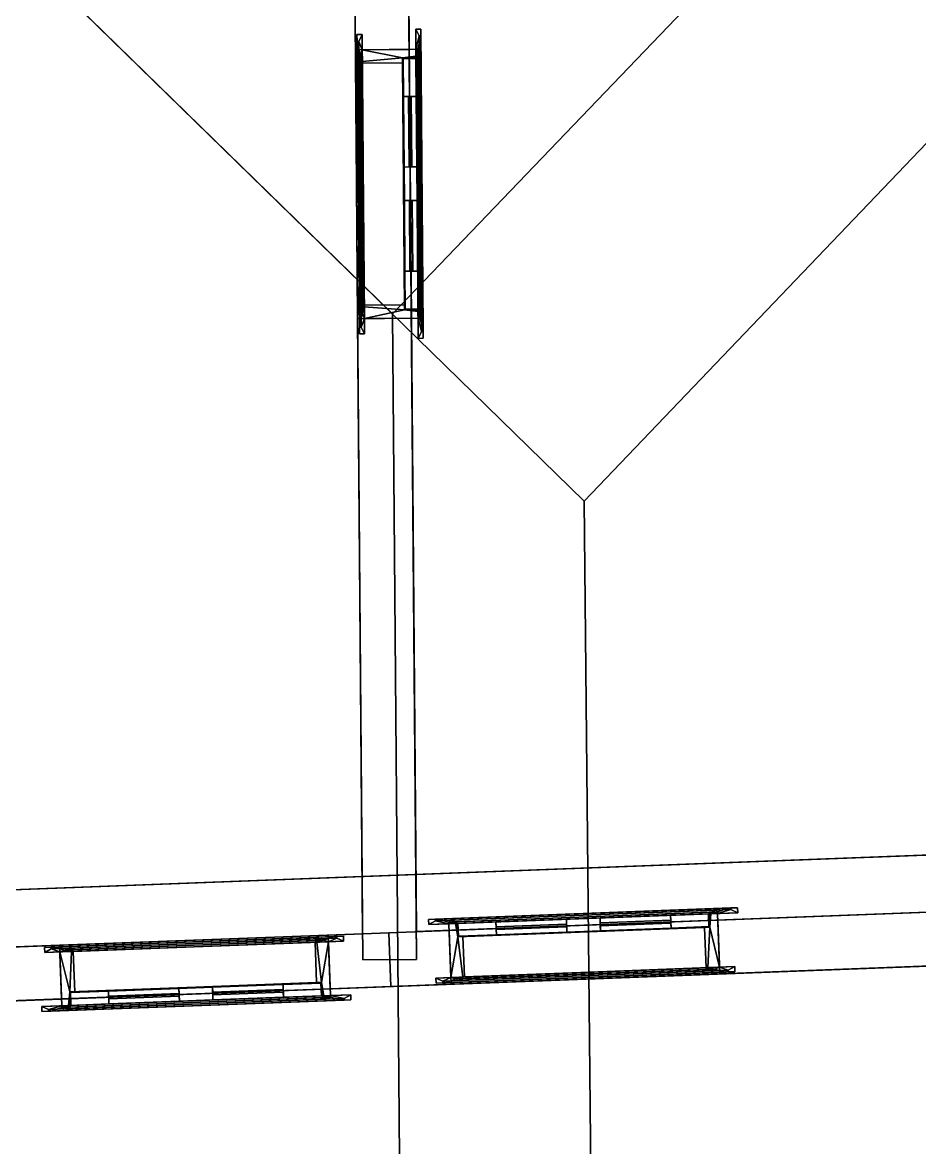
# Model space of a CAD drawing. Extents: x -0.3 to 25, y 0 to 31.3.
# Drawn here: x 2.092 to 4.761, y 16.446 to 19.793 of the extents above; entities that cross this region are included whole.
import ezdxf

# ---------------------------------------------------------------- set-up
doc = ezdxf.new("R2010")
doc.units = 0

# ---------------------------------------------------------------- blocks, each defined once
blk = doc.blocks.new('door_inside')
mesh = blk.add_polyface()
corners = [(0.773, 0.18, 1.895), (0.66, 0.18, 1.895), (0.66, 0.18, 2.073), (0.773, 0.18, 2.073), (0.773, 0.18, 0.82), (0.45, 0.18, 2.073), (0.773, 0.18, 0.62), (0.35, 0.18, 1.895), (0.35, 0.18, 2.073), (0.773, 0.18, 0.225), (0.66, 0.18, 0.225), (0.66, 0.18, 0.82), (0.66, 0.165, 0.82), (0.45, 0.165, 0.82), (0.45, 0.165, 1.895), (0.66, 0.165, 1.895), (0.45, 0.18, 0.82), (0.45, 0.18, 1.895), (0.14, 0.18, 2.073), (0.14, 0.18, 1.895), (0.66, 0.18), (0.66, 0.18, 0.62), (0.66, 0.165, 0.225), (0.66, 0.165, 0.62), (0.45, 0.18, 0.62), (0.35, 0.165, 1.895), (0.027, 0.18, 2.073), (0.027, 0.18, 1.895), (0.66, 0.142), (0.773, 0.18), (0.45, 0.18), (0.45, 0.18, 0.225), (0.45, 0.165, 0.225), (0.45, 0.165, 0.62), (0.14, 0.18, 0.62), (0.35, 0.18, 0.82), (0.35, 0.165, 0.82), (0.14, 0.18, 0.82), (0.14, 0.165, 1.895), (0.14, 0.165, 0.82), (0.027, 0.18, 0.82), (0.773, 0.142), (0.773, 0.142, 0.225), (0.45, 0.142), (0.35, 0.165, 0.225), (0.35, 0.18, 0.62), (0.027, 0.18, 0.62), (0.773, 0.142, 0.62), (0.45, 0.142, 0.225), (0.35, 0.18), (0.14, 0.18, 0.225), (0.35, 0.18, 0.225), (0.14, 0.165, 0.225), (0.14, 0.165, 0.62), (0.35, 0.165, 0.62), (0.027, 0.18, 0.225), (0.773, 0.142, 0.82), (0.66, 0.142, 0.225), (0.66, 0.157, 0.225), (0.35, 0.142), (0.14, 0.142), (0.14, 0.18), (0.027, 0.18), (0.773, 0.142, 1.895), (0.66, 0.142, 0.62), (0.45, 0.157, 0.62), (0.66, 0.157, 0.62), (0.45, 0.142, 0.62), (0.45, 0.157, 0.225), (0.35, 0.142, 0.62), (0.027, 0.142), (0.773, 0.142, 2.073), (0.66, 0.142, 2.073), (0.66, 0.142, 0.82), (0.66, 0.142, 1.895), (0.66, 0.157, 0.82), (0.45, 0.142, 0.82), (0.35, 0.142, 0.225), (0.14, 0.142, 0.225), (0.027, 0.142, 0.225), (0.45, 0.142, 2.073), (0.45, 0.142, 1.895), (0.66, 0.157, 1.895), (0.45, 0.157, 0.82), (0.45, 0.157, 1.895), (0.35, 0.142, 1.895), (0.14, 0.142, 0.82), (0.14, 0.142, 0.62), (0.35, 0.157, 0.62), (0.35, 0.157, 0.225), (0.14, 0.157, 0.62), (0.14, 0.157, 0.225), (0.027, 0.142, 0.62), (0.35, 0.142, 2.073), (0.35, 0.142, 0.82), (0.35, 0.157, 0.82), (0.14, 0.157, 0.82), (0.027, 0.142, 0.82), (0.14, 0.142, 2.073), (0.14, 0.142, 1.895), (0.14, 0.157, 1.895), (0.35, 0.157, 1.895), (0.027, 0.142, 1.895), (0.027, 0.142, 2.073), (0.02, 0.185), (0.005, 0.19), (0, 0.185), (0.005, 0.19, 2.095), (-0.032, 0.195, 2.132), (0, 0.185, 2.1), (0.8, 0.185, 2.1), (0.78, 0.185, 2.08), (0.78, 0.185), (0.02, 0.185, 2.08), (0.78, 0.18, 2.08), (0.78, 0.18), (-0.032, 0.195), (0.832, 0.195, 2.132), (0.795, 0.19, 2.095), (0.795, 0.19), (0.8, 0.18), (0.86, 0.18, 2.16), (-0.06, 0.18), (-0.04, 0.19), (-0.04, 0.195, 2.14), (0.8, 0.185), (0.86, 0.18), (0.86, 0.195, 2.16), (-0.06, 0.18, 2.16), (-0.06, 0.195), (-0.04, 0.195), (-0.06, 0.195, 2.16), (-0.04, 0.19, 2.14), (0.84, 0.195, 2.14), (0.84, 0.19, 2.14), (0.832, 0.195), (0.86, 0.195), (0.84, 0.195), (0.84, 0.19), (-0.025, 0.005, 2.125), (-0.025, 0.01), (-0.017, 0.005), (0.825, 0.005, 2.125), (-0.045, 0.005, 2.145), (-0.045, 0.005), (-0.025, 0.005), (-0.017, 0.005, 2.117), (-0.025, 0.01, 2.125), (0.825, 0.01, 2.125), (0.825, 0.005), (0.825, 0.01), (0.845, 0.02), (0.845, 0.005), (0.845, 0.005, 2.145), (-0.045, 0.02, 2.145), (0.02, 0.01), (0.015, 0.015, 2.085), (0.845, 0.02, 2.145), (0, 0.02, 2.1), (0, 0.02), (-0.045, 0.02), (0.02, 0.01, 2.08), (0.817, 0.005, 2.117), (0.785, 0.015, 2.085), (0.817, 0.005), (0.785, 0.015), (0.035, 0.015, 2.065), (0.035, 0.015), (0.765, 0.015, 2.065), (0.78, 0.01, 2.08), (0.78, 0.01), (0.8, 0.02), (0.765, 0.015), (0.04, 0.02, 2.06), (0.035, 0.02, 2.065), (0.765, 0.02, 2.065), (0.035, 0.02), (0.025, 0.14), (0.04, 0.02), (0.04, 0.14), (0.76, 0.14, 2.06), (0.04, 0.14, 2.06), (0.765, 0.02), (0.76, 0.02, 2.06), (0.76, 0.14), (0.76, 0.02), (0.015, 0.015), (0, 0.18), (0.025, 0.18), (0.02, 0.18), (0.025, 0.18, 2.075), (0.8, 0.18, 2.1), (0, 0.18, 2.1), (0.8, 0.02, 2.1), (0.775, 0.14, 2.075), (0.025, 0.14, 2.075), (0.02, 0.18, 2.08), (0.775, 0.18, 2.075), (0.775, 0.18), (0.775, 0.14)]
mesh.append_faces([[corners[k] for k in face] for face in [(0, 1, 2, 3), (1, 0, 4, 11), (1, 17, 5, 2), (6, 21, 11, 4), (1, 11, 12, 15), (17, 1, 15, 14), (17, 7, 8, 5), (9, 10, 21, 6), (21, 24, 16, 11), (11, 16, 13, 12), (12, 13, 14, 15), (16, 17, 14, 13), (16, 35, 7, 17), (18, 8, 7, 19), (29, 20, 10, 9), (21, 10, 22, 23), (24, 21, 23, 33), (24, 45, 35, 16), (7, 35, 36, 25), (19, 7, 25, 38), (26, 18, 19, 27), (41, 28, 20, 29), (20, 30, 31, 10), (10, 31, 32, 22), (22, 32, 33, 23), (31, 24, 33, 32), (31, 51, 45, 24), (37, 35, 45, 34), (35, 37, 39, 36), (38, 25, 36, 39), (37, 19, 38, 39), (27, 19, 37, 40), (28, 41, 42, 57), (28, 43, 30, 20), (30, 49, 51, 31), (45, 51, 44, 54), (34, 45, 54, 53), (40, 37, 34, 46), (57, 42, 47, 64), (43, 28, 57, 48), (43, 59, 49, 30), (50, 51, 49, 61), (51, 50, 52, 44), (53, 54, 44, 52), (50, 34, 53, 52), (46, 34, 50, 55), (64, 47, 56, 73), (57, 64, 66, 58), (48, 57, 58, 68), (59, 43, 48, 77), (59, 60, 61, 49), (55, 50, 61, 62), (73, 56, 63, 74), (67, 64, 73, 76), (64, 67, 65, 66), (65, 68, 58, 66), (67, 48, 68, 65), (77, 48, 67, 69), (77, 78, 60, 59), (62, 61, 60, 70), (74, 63, 71, 72), (73, 74, 82, 75), (76, 73, 75, 83), (69, 67, 76, 94), (77, 69, 88, 89), (78, 77, 89, 91), (78, 79, 70, 60), (81, 74, 72, 80), (74, 81, 84, 82), (84, 83, 75, 82), (81, 76, 83, 84), (94, 76, 81, 85), (69, 94, 86, 87), (69, 87, 90, 88), (89, 88, 90, 91), (87, 78, 91, 90), (87, 92, 79, 78), (85, 81, 80, 93), (94, 85, 101, 95), (86, 94, 95, 96), (86, 97, 92, 87), (93, 98, 99, 85), (85, 99, 100, 101), (100, 96, 95, 101), (99, 86, 96, 100), (99, 102, 97, 86), (98, 103, 102, 99), (26, 103, 98, 18), (102, 103, 26, 27), (97, 102, 27, 40), (18, 98, 93, 8), (93, 80, 5, 8), (5, 80, 72, 2), (71, 3, 2, 72), (40, 46, 92, 97), (46, 55, 79, 92), (62, 70, 79, 55), (41, 29, 9, 42), (42, 9, 6, 47), (47, 6, 4, 56), (0, 63, 56, 4), (0, 3, 71, 63), (104, 105, 107, 113), (104, 189, 106, 105), (105, 106, 109, 107), (113, 107, 118, 111), (113, 196, 189, 104), (187, 106, 189), (106, 116, 108, 109), (107, 109, 110, 118), (111, 118, 119, 112), (196, 113, 111, 114), (179, 177, 195, 181), (116, 106, 187, 123), (116, 123, 132, 108), (109, 108, 117, 110), (118, 110, 125, 119), (119, 125, 115, 112), (114, 111, 112, 115), (120, 115, 125), (120, 126, 121, 191), (191, 121, 128, 192), (192, 128, 122, 187), (122, 123, 187), (123, 130, 124, 132), (108, 132, 134, 117), (110, 117, 135, 125), (138, 120, 125, 135), (126, 120, 138), (126, 136, 127, 121), (121, 127, 131, 128), (128, 131, 129, 122), (130, 123, 122, 129), (127, 136, 137), (127, 137, 133), (130, 129, 131), (127, 133, 124), (124, 130, 131), (127, 124, 131), (132, 124, 133, 134), (117, 134, 138, 135), (136, 126, 138, 137), (134, 133, 137, 138), (145, 140, 147, 139), (140, 141, 146, 147), (139, 147, 148, 142), (142, 149, 152), (143, 144, 145), (143, 145, 139), (142, 152, 153), (143, 139, 142), (142, 153, 143), (141, 186, 156, 146), (147, 146, 162, 148), (142, 148, 150, 149), (149, 150, 151, 152), (152, 151, 157, 153), (153, 157, 154, 143), (143, 154, 160, 144), (186, 155, 161, 156), (146, 156, 163, 162), (148, 162, 164, 150), (151, 150, 171), (151, 171, 193, 157), (157, 193, 158, 154), (154, 158, 159, 160), (155, 167, 166, 161), (156, 161, 169, 163), (162, 163, 165, 164), (164, 165, 171, 150), (181, 195, 194, 180), (174, 166, 167, 176), (161, 166, 168, 169), (163, 169, 170, 165), (182, 171, 165), (168, 175, 182, 172), (175, 168, 166, 174), (169, 168, 172, 170), (172, 182, 165, 170), (173, 174, 176, 178), (183, 175, 174, 173), (178, 176, 177, 179), (181, 173, 178, 179), (185, 182, 175, 183), (180, 183, 173, 181), (176, 159, 177), (184, 199, 182, 185), (183, 180, 184, 185), (186, 159, 176), (187, 189, 177, 159), (171, 182, 199), (141, 140, 159, 186), (155, 186, 176, 167), (188, 177, 189), (159, 158, 192, 187), (171, 199, 115, 120), (159, 140, 160), (195, 177, 188, 190), (188, 189, 196, 190), (158, 193, 191, 192), (198, 115, 199), (191, 193, 171, 120), (144, 160, 140, 145), (194, 195, 190, 197), (190, 196, 114, 197), (197, 114, 115, 198), (199, 194, 197, 198), (199, 184, 180, 194)]])

msp = doc.modelspace()

# ---------------------------------------------------------------- block references
for p, rotation in [((3.083, 19.7117, 3.02), -89.5326854128532), ((3.368, 16.9318, 0.02), 2.17830149631984), ((3.368, 16.9318, 3.02), 2.17830149631984), ((3.0021, 17.078, 0.02), 182.178301496322), ((3.0021, 17.078, 3.02), 182.178301496322)]:
    msp.add_blockref('door_inside', p, dxfattribs=dict(rotation=rotation))

# ---------------------------------------------------------------- meshes
at = {"color": 250}
mesh = msp.add_polyface(dxfattribs=at)
corners = [(0, 0.0208, 5.89), (0, 0.0208, 6), (0, 6.53, 5.89), (0, 6.53, 6), (0, 10.776, 5.89), (0, 10.776, 6), (0, 16.8933, 5.89), (0, 16.8933, 6), (3.1332, 22.3588, 5.92), (3.1334, 22.3488, 5.89), (3.1391, 22.1188, 5.89), (3.1391, 22.1188, 6), (5.0573, 22.4067, 5.92), (5.0575, 22.3967, 5.89), (5.0633, 22.1668, 5.89), (5.0633, 22.1668, 6), (7.4525, 22.2263, 5.89), (7.4525, 22.2263, 6), (7.4963, 20.021, 5.89), (7.4963, 20.021, 6), (7.5478, 17.421, 5.89), (7.5478, 17.421, 6), (7.6779, 22.462, 5.89), (7.6877, 22.4722, 5.92), (7.7262, 20.0256, 5.89), (7.7362, 20.0258, 5.92), (7.7731, 17.6598, 5.89), (7.7829, 17.6701, 5.92), (8.2351, 17.4472, 5.89), (8.2351, 17.4472, 6), (8.3655, 11.464, 5.89), (8.3655, 11.464, 6), (8.4599, 17.6859, 5.89), (8.4697, 17.6963, 5.92), (8.5903, 11.7064, 5.89), (8.6, 11.717, 5.92), (0, 22.0406, 5.89), (0, 22.0406, 6), (-0.23, 0.0208, 5.89), (-0.23, 6.53, 5.89), (-0.23, 10.776, 5.89), (-0.23, 16.8933, 5.89), (-0.23, 22.265, 5.89), (-0.24, 0.0208, 5.92), (-0.24, 6.53, 5.92), (-0.24, 10.776, 5.92), (-0.24, 16.8933, 5.92), (-0.24, 22.2747, 5.92), (10.2995, 15.3273, 5.92), (10.3098, 15.3178, 5.89), (10.404, 11.8142, 5.92), (10.4143, 11.8048, 5.89), (10.5465, 15.0981, 5.89), (10.5465, 15.0981, 6), (10.6509, 11.5872, 5.89), (10.6509, 11.5872, 6), (11.2083, 9.6659, 5.89), (11.2083, 9.6659, 6), (11.2806, 7.2343, 5.89), (11.2806, 7.2343, 6), (11.3539, 4.7697, 5.89), (11.3539, 4.7697, 6), (11.3907, 3.5354, 5.89), (11.3907, 3.5354, 6), (11.4448, 9.4492, 5.89), (11.4551, 9.4398, 5.92), (11.5105, 7.2411, 5.89), (11.5205, 7.2414, 5.92), (11.5838, 4.7765, 5.89), (11.5938, 4.7768, 5.92), (11.6134, 3.7827, 5.89), (11.6231, 3.7935, 5.92), (13.2843, 3.9176, 5.92), (13.285, 3.9076, 5.89), (13.3022, 3.6782, 5.89), (13.3022, 3.6782, 6), (13.4618, 15.2282, 5.89), (13.4618, 15.2282, 6), (13.6614, 9.8075, 5.89), (13.6614, 9.8075, 6), (13.6831, 15.4683, 5.89), (13.6928, 15.4787, 5.92), (13.8995, 9.5909, 5.89), (13.9098, 9.5814, 5.92), (16.1073, 10.6899, 5.92), (16.1177, 10.6805, 5.89), (16.3029, 6.4581, 5.92), (16.3129, 6.4586, 5.89), (16.358, 10.464, 5.89), (16.358, 10.464, 6), (16.4096, 4.151, 5.92), (16.42, 4.1418, 5.89), (16.5426, 6.4692, 5.89), (16.5426, 6.4692, 6), (16.6601, 3.9291, 5.89), (16.6601, 3.9291, 6), (18.6903, 10.839, 5.92), (18.6909, 10.829, 5.89), (18.7041, 10.5994, 5.89), (18.7041, 10.5994, 6), (24.3733, 11.167, 5.92), (24.3739, 11.157, 5.89), (24.3871, 10.9274, 5.89), (24.3871, 10.9274, 6)]
mesh.append_faces([[corners[k] for k in face] for face in [(100, 103, 101), (1, 43, 38), (101, 103, 102), (1, 38, 0), (102, 103, 99, 98), (101, 102, 98, 97), (100, 101, 97, 96), (103, 100, 96, 99), (98, 99, 89, 88), (97, 98, 88, 85), (96, 97, 85, 84), (99, 96, 84, 89), (88, 89, 93, 92), (85, 88, 92, 87), (84, 85, 87, 86), (89, 84, 86, 93), (92, 93, 95, 94), (87, 92, 94, 91), (86, 87, 91, 90), (93, 86, 90, 95), (94, 95, 75, 74), (91, 94, 74, 73), (90, 91, 73, 72), (95, 90, 72, 75), (74, 75, 63, 62), (73, 74, 62, 70), (72, 73, 70, 71), (75, 72, 71, 63), (62, 63, 61, 60), (70, 62, 60, 68), (71, 70, 68, 69), (63, 71, 69, 61), (60, 61, 59, 58), (68, 60, 58, 66), (69, 68, 66, 67), (61, 69, 67, 59), (58, 59, 57, 56), (66, 58, 56, 64), (67, 66, 64, 65), (59, 67, 65, 57), (56, 57, 79, 78), (64, 56, 78, 82), (65, 64, 82, 83), (57, 65, 83, 79), (78, 79, 77, 76), (82, 78, 76, 80), (83, 82, 80, 81), (79, 83, 81, 77), (76, 77, 53, 52), (80, 76, 52, 49), (81, 80, 49, 48), (77, 81, 48, 53), (52, 53, 55, 54), (49, 52, 54, 51), (48, 49, 51, 50), (53, 48, 50, 55), (54, 55, 31, 30), (51, 54, 30, 34), (50, 51, 34, 35), (55, 50, 35, 31), (30, 31, 29, 28), (34, 30, 28, 32), (35, 34, 32, 33), (31, 35, 33, 29), (28, 29, 21, 20), (32, 28, 20, 26), (33, 32, 26, 27), (29, 33, 27, 21), (20, 21, 19, 18), (26, 20, 18, 24), (27, 26, 24, 25), (21, 27, 25, 19), (18, 19, 17, 16), (24, 18, 16, 22), (25, 24, 22, 23), (19, 25, 23, 17), (16, 17, 15, 14), (22, 16, 14, 13), (23, 22, 13, 12), (17, 23, 12, 15), (14, 15, 11, 10), (13, 14, 10, 9), (12, 13, 9, 8), (15, 12, 8, 11), (10, 11, 37, 36), (9, 10, 36, 42), (8, 9, 42, 47), (11, 8, 47, 37), (36, 37, 7, 6), (42, 36, 6, 41), (47, 42, 41, 46), (37, 47, 46, 7), (6, 7, 5, 4), (41, 6, 4, 40), (46, 41, 40, 45), (7, 46, 45, 5), (4, 5, 3, 2), (40, 4, 2, 39), (45, 40, 39, 44), (5, 45, 44, 3), (2, 3, 1, 0), (39, 2, 0, 38), (44, 39, 38, 43), (3, 44, 43, 1)]], dxfattribs={"color": 250})
at = {"color": 255}
mesh = msp.add_polyface(dxfattribs=at)
corners = [(3.1391, 22.1188, 5.89), (3.1334, 22.3488, 5.89), (-0.23, 22.265, 5.89), (0, 22.0406, 5.89), (3.134, 22.3238, 5.715), (3.138, 22.1638, 5.715), (-0.045, 22.0845, 5.715), (-0.205, 22.2406, 5.715), (3.134, 22.3238, 5.795), (-0.205, 22.2406, 5.795), (3.1337, 22.3388, 5.795), (-0.22, 22.2552, 5.795), (3.1337, 22.3388, 5.81), (-0.22, 22.2552, 5.81), (3.1333, 22.3518, 5.811), (-0.233, 22.2679, 5.811), (3.1331, 22.3628, 5.814), (-0.244, 22.2786, 5.814), (3.1328, 22.3748, 5.821), (-0.256, 22.2903, 5.821), (3.1326, 22.3828, 5.83), (-0.264, 22.2981, 5.83), (3.1324, 22.3887, 5.84), (-0.27, 22.304, 5.84), (3.1322, 22.3977, 5.851), (-0.279, 22.3128, 5.851), (3.1319, 22.4077, 5.857), (-0.289, 22.3225, 5.857), (3.1317, 22.4187, 5.86), (-0.3, 22.3332, 5.86), (3.1317, 22.4187, 5.88), (-0.3, 22.3332, 5.88), (-0.23, 16.8933, 5.89), (0, 16.8933, 5.89), (0, 22.0406, 5.67), (0, 16.8933, 5.67), (-0.015, 22.0553, 5.67), (-0.015, 16.8933, 5.67), (-0.018, 22.0582, 5.682), (-0.018, 16.8933, 5.682), (-0.024, 22.064, 5.691), (-0.024, 16.8933, 5.691), (-0.033, 22.0728, 5.697), (-0.033, 16.8933, 5.697), (-0.045, 22.0845, 5.7), (-0.045, 16.8933, 5.7), (-0.045, 16.8933, 5.715), (-0.205, 16.8933, 5.715), (-0.205, 16.8933, 5.795), (-0.22, 16.8933, 5.795), (-0.22, 16.8933, 5.81), (-0.233, 16.8933, 5.811), (-0.244, 16.8933, 5.814), (-0.256, 16.8933, 5.821), (-0.264, 16.8933, 5.83), (-0.27, 16.8933, 5.84), (-0.279, 16.8933, 5.851), (-0.289, 16.8933, 5.857), (-0.3, 16.8933, 5.86), (-0.3, 16.8933, 5.88)]
mesh.append_faces([[corners[k] for k in face] for face in [(0, 1, 2, 3), (4, 5, 6, 7), (8, 4, 7, 9), (10, 8, 9, 11), (12, 10, 11, 13), (14, 12, 13, 15), (16, 14, 15, 17), (18, 16, 17, 19), (20, 18, 19, 21), (22, 20, 21, 23), (24, 22, 23, 25), (26, 24, 25, 27), (28, 26, 27, 29), (30, 28, 29, 31), (1, 30, 31, 2), (3, 2, 32, 33), (34, 3, 33, 35), (36, 34, 35, 37), (38, 36, 37, 39), (40, 38, 39, 41), (42, 40, 41, 43), (44, 42, 43, 45), (6, 44, 45, 46), (7, 6, 46, 47), (9, 7, 47, 48), (11, 9, 48, 49), (13, 11, 49, 50), (15, 13, 50, 51), (17, 15, 51, 52), (19, 17, 52, 53), (21, 19, 53, 54), (23, 21, 54, 55), (25, 23, 55, 56), (27, 25, 56, 57), (29, 27, 57, 58), (31, 29, 58, 59), (2, 31, 59, 32)]], dxfattribs={"color": 255})
at = {"color": 250}
mesh = msp.add_polyface(dxfattribs=at)
corners = [(0, 9.0191, 6), (3.7641, 18.3691, 7.5592), (3.8166, 13.0626, 7.581), (7.4525, 22.2263, 6), (7.7056, 9.4638, 6), (0, 22.0406, 6)]
mesh.append_faces([[corners[k] for k in face] for face in [(4, 3, 1, 2), (5, 0, 2, 1), (0, 5, 3, 4), (0, 4, 2), (3, 5, 1)]], dxfattribs={"color": 250})
mesh = msp.add_polyface(dxfattribs=at)
corners = [(0, 0, 6), (3.1935, 18.9257, 7.3228), (3.3479, 0.2678, 7.3868), (6.3331, 22.1984, 6), (6.6923, 0.5354, 6), (0, 22.0406, 6)]
mesh.append_faces([[corners[k] for k in face] for face in [(0, 4, 2)]], dxfattribs={"color": 85})
mesh.append_faces([[corners[k] for k in face] for face in [(5, 0, 2, 1), (4, 3, 1, 2), (3, 4, 0, 5), (3, 5, 1)]], dxfattribs={"color": 250})
at = {"color": 51}
mesh = msp.add_polyface(dxfattribs=at)
corners = [(3.226, 21.7909, 2.8), (3.226, 21.7909, 3), (3.2644, 17.088, 2.8), (3.2644, 17.088, 3), (7.1292, 21.8881, 2.8), (7.1292, 21.8881, 3), (7.2214, 17.2385, 2.8), (7.2214, 17.2385, 3)]
mesh.append_faces([[corners[k] for k in face] for face in [(7, 5, 1, 3), (2, 0, 4, 6), (6, 4, 5, 7), (4, 0, 1, 5), (0, 2, 3, 1), (2, 6, 7, 3)]], dxfattribs={"color": 51})
at = {"color": 119}
mesh = msp.add_polyface(dxfattribs=at)
corners = [(3.226, 21.7909), (3.226, 21.7909, 0.02), (3.2644, 17.088), (3.2644, 17.088, 0.02), (7.1292, 21.8881), (7.1292, 21.8881, 0.02), (7.2214, 17.2385), (7.2214, 17.2385, 0.02)]
mesh.append_faces([[corners[k] for k in face] for face in [(7, 5, 1, 3), (2, 0, 4, 6), (6, 4, 5, 7), (4, 0, 1, 5), (0, 2, 3, 1), (2, 6, 7, 3)]], dxfattribs={"color": 119})
at = {"color": 51}
mesh = msp.add_polyface(dxfattribs=at)
corners = [(0.33, 16.9763, 2.8), (0.33, 16.9763, 3), (0.33, 21.7187, 2.8), (0.33, 21.7187, 3), (3.066, 21.7869, 2.8), (3.066, 21.7869, 3), (3.1044, 17.0819, 2.8), (3.1044, 17.0819, 3)]
mesh.append_faces([[corners[k] for k in face] for face in [(7, 5, 3, 1), (0, 2, 4, 6), (6, 4, 5, 7), (4, 2, 3, 5), (2, 0, 1, 3), (0, 6, 7, 1)]], dxfattribs={"color": 51})
at = {"color": 119}
mesh = msp.add_polyface(dxfattribs=at)
corners = [(0.33, 16.9763), (0.33, 16.9763, 0.02), (0.33, 21.7187), (0.33, 21.7187, 0.02), (3.066, 21.7869), (3.066, 21.7869, 0.02), (3.1044, 17.0819), (3.1044, 17.0819, 0.02)]
mesh.append_faces([[corners[k] for k in face] for face in [(7, 5, 3, 1), (0, 2, 4, 6), (6, 4, 5, 7), (4, 2, 3, 5), (2, 0, 1, 3), (0, 6, 7, 1)]], dxfattribs={"color": 119})
at = {"color": 51}
mesh = msp.add_polyface(dxfattribs=at)
corners = [(0.33, 16.9763, 5.8), (0.33, 16.9763, 6), (0.33, 21.7187, 5.8), (0.33, 21.7187, 6), (3.066, 21.7869, 5.8), (3.066, 21.7869, 6), (3.1044, 17.0819, 5.8), (3.1044, 17.0819, 6)]
mesh.append_faces([[corners[k] for k in face] for face in [(7, 5, 3, 1), (0, 2, 4, 6), (6, 4, 5, 7), (4, 2, 3, 5), (2, 0, 1, 3), (0, 6, 7, 1)]], dxfattribs={"color": 51})
at = {"color": 119}
mesh = msp.add_polyface(dxfattribs=at)
corners = [(0.33, 16.9763, 3), (0.33, 16.9763, 3.02), (0.33, 21.7187, 3), (0.33, 21.7187, 3.02), (3.066, 21.7869, 3), (3.066, 21.7869, 3.02), (3.1044, 17.0819, 3), (3.1044, 17.0819, 3.02)]
mesh.append_faces([[corners[k] for k in face] for face in [(7, 5, 3, 1), (0, 2, 4, 6), (6, 4, 5, 7), (4, 2, 3, 5), (2, 0, 1, 3), (0, 6, 7, 1)]], dxfattribs={"color": 119})
at = {"color": 51}
mesh = msp.add_polyface(dxfattribs=at)
corners = [(3.0734, 20.8883), (3.0734, 20.8883, 3), (3.105, 17.0043), (3.105, 17.0043, 3), (3.2334, 20.8896), (3.2334, 20.8896, 3), (3.265, 17.0056), (3.265, 17.0056, 3)]
mesh.append_faces([[corners[k] for k in face] for face in [(1, 3, 7, 5), (4, 6, 2, 0), (0, 2, 3, 1), (2, 6, 7, 3), (6, 4, 5, 7), (4, 0, 1, 5)]], dxfattribs={"color": 51})
mesh = msp.add_polyface(dxfattribs=at)
corners = [(3.2421, 19.8148, 5.8), (3.2421, 19.8148, 6), (3.2644, 17.088, 5.8), (3.2644, 17.088, 6), (7.1679, 19.9337, 5.8), (7.1679, 19.9337, 6), (7.2214, 17.2385, 5.8), (7.2214, 17.2385, 6)]
mesh.append_faces([[corners[k] for k in face] for face in [(3, 7, 5, 1), (0, 4, 6, 2), (2, 6, 7, 3), (6, 4, 5, 7), (4, 0, 1, 5), (0, 2, 3, 1)]], dxfattribs={"color": 51})
at = {"color": 119}
mesh = msp.add_polyface(dxfattribs=at)
corners = [(3.2421, 19.8148, 3), (3.2421, 19.8148, 3.02), (3.2644, 17.088, 3), (3.2644, 17.088, 3.02), (7.1679, 19.9337, 3), (7.1679, 19.9337, 3.02), (7.2214, 17.2385, 3), (7.2214, 17.2385, 3.02)]
mesh.append_faces([[corners[k] for k in face] for face in [(3, 7, 5, 1), (0, 4, 6, 2), (2, 6, 7, 3), (6, 4, 5, 7), (4, 0, 1, 5), (0, 2, 3, 1)]], dxfattribs={"color": 119})
at = {"color": 51}
mesh = msp.add_polyface(dxfattribs=at)
corners = [(3.0815, 19.8917, 3), (3.0815, 19.8917, 6), (3.083, 19.7117, 3), (3.083, 19.7117, 6), (3.2415, 19.893, 3), (3.2415, 19.893, 6), (3.243, 19.713, 3), (3.243, 19.713, 6)]
mesh.append_faces([[corners[k] for k in face] for face in [(1, 3, 7, 5), (4, 6, 2, 0), (0, 2, 3, 1), (2, 6, 7, 3), (6, 4, 5, 7), (4, 0, 1, 5)]], dxfattribs={"color": 51})
mesh = msp.add_polyface(dxfattribs=at)
corners = [(3.083, 19.7117, 3), (3.083, 19.7117, 3.02), (3.0895, 18.9117, 3), (3.0895, 18.9117, 3.02), (3.243, 19.713, 3), (3.243, 19.713, 3.02), (3.2495, 18.913, 3), (3.2495, 18.913, 3.02)]
mesh.append_faces([[corners[k] for k in face] for face in [(1, 3, 7, 5), (4, 6, 2, 0), (0, 2, 3, 1), (2, 6, 7, 3), (6, 4, 5, 7), (4, 0, 1, 5)]], dxfattribs={"color": 51})
mesh = msp.add_polyface(dxfattribs=at)
corners = [(3.083, 19.7117, 5.12), (3.083, 19.7117, 6), (3.0895, 18.9117, 5.12), (3.0895, 18.9117, 6), (3.243, 19.713, 5.12), (3.243, 19.713, 6), (3.2495, 18.913, 5.12), (3.2495, 18.913, 6)]
mesh.append_faces([[corners[k] for k in face] for face in [(1, 3, 7, 5), (4, 6, 2, 0), (0, 2, 3, 1), (2, 6, 7, 3), (6, 4, 5, 7), (4, 0, 1, 5)]], dxfattribs={"color": 51})
mesh = msp.add_polyface(dxfattribs=at)
corners = [(3.0895, 18.9117, 3), (3.0895, 18.9117, 6), (3.105, 17.0043, 3), (3.105, 17.0043, 6), (3.2495, 18.913, 3), (3.2495, 18.913, 6), (3.265, 17.0056, 3), (3.265, 17.0056, 6)]
mesh.append_faces([[corners[k] for k in face] for face in [(1, 3, 7, 5), (4, 6, 2, 0), (0, 2, 3, 1), (2, 6, 7, 3), (6, 4, 5, 7), (4, 0, 1, 5)]], dxfattribs={"color": 51})
at = {"color": 255}
mesh = msp.add_polyface(dxfattribs=at)
corners = [(8.3655, 11.464, 5.89), (8.5903, 11.7064, 5.89), (8.4599, 17.6859, 5.89), (8.2351, 17.4472, 5.89), (8.3655, 11.464, 5.67), (8.2351, 17.4472, 5.67), (8.3802, 11.4798, 5.67), (8.2497, 17.4627, 5.67), (8.3831, 11.4829, 5.682), (8.2527, 17.4659, 5.682), (8.389, 11.4893, 5.691), (8.2585, 17.4721, 5.691), (8.3978, 11.4987, 5.697), (8.2673, 17.4814, 5.697), (8.4095, 11.5114, 5.7), (8.2791, 17.4939, 5.7), (8.4095, 11.5114, 5.715), (8.2791, 17.4939, 5.715), (8.5658, 11.6801, 5.715), (8.4355, 17.6599, 5.715), (7.5478, 17.421, 5.89), (7.5478, 17.421, 5.67), (7.5625, 17.4366, 5.67), (7.5654, 17.4397, 5.682), (7.5713, 17.4459, 5.691), (7.5801, 17.4553, 5.697), (7.5919, 17.4677, 5.7), (0, 16.8933, 5.89), (-0.23, 16.8933, 5.89), (-0.23, 10.776, 5.89), (0, 10.776, 5.89), (0, 16.8933, 5.67), (0, 10.776, 5.67), (-0.015, 16.8933, 5.67), (-0.015, 10.776, 5.67), (-0.018, 16.8933, 5.682), (-0.018, 10.776, 5.682), (-0.024, 16.8933, 5.691), (-0.024, 10.776, 5.691), (-0.033, 16.8933, 5.697), (-0.033, 10.776, 5.697), (-0.045, 16.8933, 5.7), (-0.045, 10.776, 5.7), (-0.045, 16.8933, 5.715), (-0.045, 10.776, 5.715), (-0.205, 16.8933, 5.715), (-0.205, 10.776, 5.715), (-0.205, 16.8933, 5.795), (-0.205, 10.776, 5.795), (-0.22, 16.8933, 5.795), (-0.22, 10.776, 5.795), (-0.22, 16.8933, 5.81), (-0.22, 10.776, 5.81), (-0.233, 16.8933, 5.811), (-0.233, 10.776, 5.811), (-0.244, 16.8933, 5.814), (-0.244, 10.776, 5.814), (-0.256, 16.8933, 5.821), (-0.256, 10.776, 5.821), (-0.264, 16.8933, 5.83), (-0.264, 10.776, 5.83), (-0.27, 16.8933, 5.84), (-0.27, 10.776, 5.84), (-0.279, 16.8933, 5.851), (-0.279, 10.776, 5.851), (-0.289, 16.8933, 5.857), (-0.289, 10.776, 5.857), (-0.3, 16.8933, 5.86), (-0.3, 10.776, 5.86), (-0.3, 16.8933, 5.88), (-0.3, 10.776, 5.88)]
mesh.append_faces([[corners[k] for k in face] for face in [(0, 1, 2, 3), (4, 0, 3, 5), (6, 4, 5, 7), (8, 6, 7, 9), (10, 8, 9, 11), (12, 10, 11, 13), (14, 12, 13, 15), (16, 14, 15, 17), (18, 16, 17, 19), (5, 3, 20, 21), (7, 5, 21, 22), (9, 7, 22, 23), (11, 9, 23, 24), (13, 11, 24, 25), (15, 13, 25, 26), (27, 28, 29, 30), (31, 27, 30, 32), (33, 31, 32, 34), (35, 33, 34, 36), (37, 35, 36, 38), (39, 37, 38, 40), (41, 39, 40, 42), (43, 41, 42, 44), (45, 43, 44, 46), (47, 45, 46, 48), (49, 47, 48, 50), (51, 49, 50, 52), (53, 51, 52, 54), (55, 53, 54, 56), (57, 55, 56, 58), (59, 57, 58, 60), (61, 59, 60, 62), (63, 61, 62, 64), (65, 63, 64, 66), (67, 65, 66, 68), (69, 67, 68, 70), (28, 69, 70, 29)]], dxfattribs={"color": 255})
at = {"color": 250}
mesh = msp.add_polyface(dxfattribs=at)
corners = [(0, 3.9243, 6), (0, 17.1339, 6), (4.1642, 13.1252, 7.7248), (4.2151, 8.4469, 7.746), (8.2351, 17.4472, 6), (8.5168, 4.5242, 6)]
mesh.append_faces([[corners[k] for k in face] for face in [(5, 4, 2, 3), (1, 0, 3, 2), (0, 1, 4, 5), (0, 5, 3), (4, 1, 2)]], dxfattribs={"color": 250})
mesh = msp.add_polyface(dxfattribs=at)
corners = [(0, 3.7181, 6), (3.8128, 13.4634, 7.5793), (3.8682, 7.8704, 7.6022), (7.5478, 17.421, 6), (7.8085, 4.2721, 6), (0, 17.1339, 6)]
mesh.append_faces([[corners[k] for k in face] for face in [(4, 3, 1, 2), (5, 0, 2, 1), (0, 5, 3, 4), (0, 4, 2), (3, 5, 1)]], dxfattribs={"color": 250})
at = {"color": 51}
mesh = msp.add_polyface(dxfattribs=at)
corners = [(4.1613, 17.1221), (4.1613, 17.1221, 3), (4.1674, 16.9622), (4.1674, 16.9622, 3), (7.2999, 17.2415), (7.2999, 17.2415, 3), (7.3059, 17.0816), (7.3059, 17.0816, 3)]
mesh.append_faces([[corners[k] for k in face] for face in [(3, 7, 5, 1), (0, 4, 6, 2), (2, 6, 7, 3), (6, 4, 5, 7), (4, 0, 1, 5), (0, 2, 3, 1)]], dxfattribs={"color": 51})
mesh = msp.add_polyface(dxfattribs=at)
corners = [(4.1613, 17.1221, 3), (4.1613, 17.1221, 6), (4.1674, 16.9622, 3), (4.1674, 16.9622, 6), (7.2999, 17.2415, 3), (7.2999, 17.2415, 6), (7.3059, 17.0816, 3), (7.3059, 17.0816, 6)]
mesh.append_faces([[corners[k] for k in face] for face in [(3, 7, 5, 1), (0, 4, 6, 2), (2, 6, 7, 3), (6, 4, 5, 7), (4, 0, 1, 5), (0, 2, 3, 1)]], dxfattribs={"color": 51})
mesh = msp.add_polyface(dxfattribs=at)
corners = [(0.33, 10.8604, 2.8), (0.33, 10.8604, 3), (0.33, 16.8162, 2.8), (0.33, 16.8162, 3), (7.9125, 17.1047, 2.8), (7.9125, 17.1047, 3), (8.0395, 11.2761, 2.8), (8.0395, 11.2761, 3)]
mesh.append_faces([[corners[k] for k in face] for face in [(1, 7, 5, 3), (2, 4, 6, 0), (0, 6, 7, 1), (6, 4, 5, 7), (4, 2, 3, 5), (2, 0, 1, 3)]], dxfattribs={"color": 51})
at = {"color": 119}
mesh = msp.add_polyface(dxfattribs=at)
corners = [(0.33, 10.8604), (0.33, 10.8604, 0.02), (0.33, 16.8162), (0.33, 16.8162, 0.02), (7.9125, 17.1047), (7.9125, 17.1047, 0.02), (8.0395, 11.2761), (8.0395, 11.2761, 0.02)]
mesh.append_faces([[corners[k] for k in face] for face in [(1, 7, 5, 3), (2, 4, 6, 0), (0, 6, 7, 1), (6, 4, 5, 7), (4, 2, 3, 5), (2, 0, 1, 3)]], dxfattribs={"color": 119})
at = {"color": 51}
mesh = msp.add_polyface(dxfattribs=at)
corners = [(0.33, 10.8604, 5.8), (0.33, 10.8604, 6), (0.33, 16.8162, 5.8), (0.33, 16.8162, 6), (7.9125, 17.1047, 5.8), (7.9125, 17.1047, 6), (8.0395, 11.2761, 5.8), (8.0395, 11.2761, 6)]
mesh.append_faces([[corners[k] for k in face] for face in [(1, 7, 5, 3), (2, 4, 6, 0), (0, 6, 7, 1), (6, 4, 5, 7), (4, 2, 3, 5), (2, 0, 1, 3)]], dxfattribs={"color": 51})
at = {"color": 119}
mesh = msp.add_polyface(dxfattribs=at)
corners = [(0.33, 10.8604, 3), (0.33, 10.8604, 3.02), (0.33, 16.8162, 3), (0.33, 16.8162, 3.02), (7.9125, 17.1047, 3), (7.9125, 17.1047, 3.02), (8.0395, 11.2761, 3), (8.0395, 11.2761, 3.02)]
mesh.append_faces([[corners[k] for k in face] for face in [(1, 7, 5, 3), (2, 4, 6, 0), (0, 6, 7, 1), (6, 4, 5, 7), (4, 2, 3, 5), (2, 0, 1, 3)]], dxfattribs={"color": 119})
at = {"color": 51}
mesh = msp.add_polyface(dxfattribs=at)
corners = [(3.3619, 17.0917), (3.3619, 17.0917, 0.02), (3.368, 16.9318), (3.368, 16.9318, 0.02), (4.1613, 17.1221), (4.1613, 17.1221, 0.02), (4.1674, 16.9622), (4.1674, 16.9622, 0.02)]
mesh.append_faces([[corners[k] for k in face] for face in [(3, 7, 5, 1), (0, 4, 6, 2), (2, 6, 7, 3), (6, 4, 5, 7), (4, 0, 1, 5), (0, 2, 3, 1)]], dxfattribs={"color": 51})
mesh = msp.add_polyface(dxfattribs=at)
corners = [(3.3619, 17.0917, 2.12), (3.3619, 17.0917, 3), (3.368, 16.9318, 2.12), (3.368, 16.9318, 3), (4.1613, 17.1221, 2.12), (4.1613, 17.1221, 3), (4.1674, 16.9622, 2.12), (4.1674, 16.9622, 3)]
mesh.append_faces([[corners[k] for k in face] for face in [(3, 7, 5, 1), (0, 4, 6, 2), (2, 6, 7, 3), (6, 4, 5, 7), (4, 0, 1, 5), (0, 2, 3, 1)]], dxfattribs={"color": 51})
mesh = msp.add_polyface(dxfattribs=at)
corners = [(3.3619, 17.0917, 3), (3.3619, 17.0917, 3.02), (3.368, 16.9318, 3), (3.368, 16.9318, 3.02), (4.1613, 17.1221, 3), (4.1613, 17.1221, 3.02), (4.1674, 16.9622, 3), (4.1674, 16.9622, 3.02)]
mesh.append_faces([[corners[k] for k in face] for face in [(3, 7, 5, 1), (0, 4, 6, 2), (2, 6, 7, 3), (6, 4, 5, 7), (4, 0, 1, 5), (0, 2, 3, 1)]], dxfattribs={"color": 51})
mesh = msp.add_polyface(dxfattribs=at)
corners = [(3.3619, 17.0917, 5.12), (3.3619, 17.0917, 6), (3.368, 16.9318, 5.12), (3.368, 16.9318, 6), (4.1613, 17.1221, 5.12), (4.1613, 17.1221, 6), (4.1674, 16.9622, 5.12), (4.1674, 16.9622, 6)]
mesh.append_faces([[corners[k] for k in face] for face in [(3, 7, 5, 1), (0, 4, 6, 2), (2, 6, 7, 3), (6, 4, 5, 7), (4, 0, 1, 5), (0, 2, 3, 1)]], dxfattribs={"color": 51})
mesh = msp.add_polyface(dxfattribs=at)
corners = [(2.2027, 17.0476), (2.2027, 17.0476, 0.02), (2.2088, 16.8877), (2.2088, 16.8877, 0.02), (3.0021, 17.078), (3.0021, 17.078, 0.02), (3.0082, 16.9181), (3.0082, 16.9181, 0.02)]
mesh.append_faces([[corners[k] for k in face] for face in [(5, 1, 3, 7), (6, 2, 0, 4), (4, 0, 1, 5), (0, 2, 3, 1), (2, 6, 7, 3), (6, 4, 5, 7)]], dxfattribs={"color": 51})
mesh = msp.add_polyface(dxfattribs=at)
corners = [(2.2027, 17.0476, 2.12), (2.2027, 17.0476, 3), (2.2088, 16.8877, 2.12), (2.2088, 16.8877, 3), (3.0021, 17.078, 2.12), (3.0021, 17.078, 3), (3.0082, 16.9181, 2.12), (3.0082, 16.9181, 3)]
mesh.append_faces([[corners[k] for k in face] for face in [(5, 1, 3, 7), (6, 2, 0, 4), (4, 0, 1, 5), (0, 2, 3, 1), (2, 6, 7, 3), (6, 4, 5, 7)]], dxfattribs={"color": 51})
mesh = msp.add_polyface(dxfattribs=at)
corners = [(2.2027, 17.0476, 3), (2.2027, 17.0476, 3.02), (2.2088, 16.8877, 3), (2.2088, 16.8877, 3.02), (3.0021, 17.078, 3), (3.0021, 17.078, 3.02), (3.0082, 16.9181, 3), (3.0082, 16.9181, 3.02)]
mesh.append_faces([[corners[k] for k in face] for face in [(5, 1, 3, 7), (6, 2, 0, 4), (4, 0, 1, 5), (0, 2, 3, 1), (2, 6, 7, 3), (6, 4, 5, 7)]], dxfattribs={"color": 51})
mesh = msp.add_polyface(dxfattribs=at)
corners = [(2.2027, 17.0476, 5.12), (2.2027, 17.0476, 6), (2.2088, 16.8877, 5.12), (2.2088, 16.8877, 6), (3.0021, 17.078, 5.12), (3.0021, 17.078, 6), (3.0082, 16.9181, 5.12), (3.0082, 16.9181, 6)]
mesh.append_faces([[corners[k] for k in face] for face in [(5, 1, 3, 7), (6, 2, 0, 4), (4, 0, 1, 5), (0, 2, 3, 1), (2, 6, 7, 3), (6, 4, 5, 7)]], dxfattribs={"color": 51})
mesh = msp.add_polyface(dxfattribs=at)
corners = [(3.0021, 17.078), (3.0021, 17.078, 3), (3.0082, 16.9181), (3.0082, 16.9181, 3), (3.182, 17.0848), (3.182, 17.0848, 3), (3.1881, 16.925), (3.1881, 16.925, 3)]
mesh.append_faces([[corners[k] for k in face] for face in [(5, 1, 3, 7), (6, 2, 0, 4), (4, 0, 1, 5), (0, 2, 3, 1), (2, 6, 7, 3), (6, 4, 5, 7)]], dxfattribs={"color": 51})
mesh = msp.add_polyface(dxfattribs=at)
corners = [(3.0021, 17.078, 3), (3.0021, 17.078, 6), (3.0082, 16.9181, 3), (3.0082, 16.9181, 6), (3.182, 17.0848, 3), (3.182, 17.0848, 6), (3.1881, 16.925, 3), (3.1881, 16.925, 6)]
mesh.append_faces([[corners[k] for k in face] for face in [(5, 1, 3, 7), (6, 2, 0, 4), (4, 0, 1, 5), (0, 2, 3, 1), (2, 6, 7, 3), (6, 4, 5, 7)]], dxfattribs={"color": 51})
mesh = msp.add_polyface(dxfattribs=at)
corners = [(3.182, 17.0848), (3.182, 17.0848, 3), (3.1881, 16.925), (3.1881, 16.925, 3), (3.3619, 17.0917), (3.3619, 17.0917, 3), (3.368, 16.9318), (3.368, 16.9318, 3)]
mesh.append_faces([[corners[k] for k in face] for face in [(3, 7, 5, 1), (0, 4, 6, 2), (2, 6, 7, 3), (6, 4, 5, 7), (4, 0, 1, 5), (0, 2, 3, 1)]], dxfattribs={"color": 51})
mesh = msp.add_polyface(dxfattribs=at)
corners = [(3.182, 17.0848, 3), (3.182, 17.0848, 6), (3.1881, 16.925, 3), (3.1881, 16.925, 6), (3.3619, 17.0917, 3), (3.3619, 17.0917, 6), (3.368, 16.9318, 3), (3.368, 16.9318, 6)]
mesh.append_faces([[corners[k] for k in face] for face in [(3, 7, 5, 1), (0, 4, 6, 2), (2, 6, 7, 3), (6, 4, 5, 7), (4, 0, 1, 5), (0, 2, 3, 1)]], dxfattribs={"color": 51})
mesh = msp.add_polyface(dxfattribs=at)
corners = [(0.247, 16.9732), (0.247, 16.9732, 3), (0.253, 16.8133), (0.253, 16.8133, 3), (2.2027, 17.0476), (2.2027, 17.0476, 3), (2.2088, 16.8877), (2.2088, 16.8877, 3)]
mesh.append_faces([[corners[k] for k in face] for face in [(5, 1, 3, 7), (6, 2, 0, 4), (4, 0, 1, 5), (0, 2, 3, 1), (2, 6, 7, 3), (6, 4, 5, 7)]], dxfattribs={"color": 51})
mesh = msp.add_polyface(dxfattribs=at)
corners = [(0.247, 16.9732, 3), (0.247, 16.9732, 6), (0.253, 16.8133, 3), (0.253, 16.8133, 6), (2.2027, 17.0476, 3), (2.2027, 17.0476, 6), (2.2088, 16.8877, 3), (2.2088, 16.8877, 6)]
mesh.append_faces([[corners[k] for k in face] for face in [(5, 1, 3, 7), (6, 2, 0, 4), (4, 0, 1, 5), (0, 2, 3, 1), (2, 6, 7, 3), (6, 4, 5, 7)]], dxfattribs={"color": 51})

doc.saveas('drawing.dxf')
